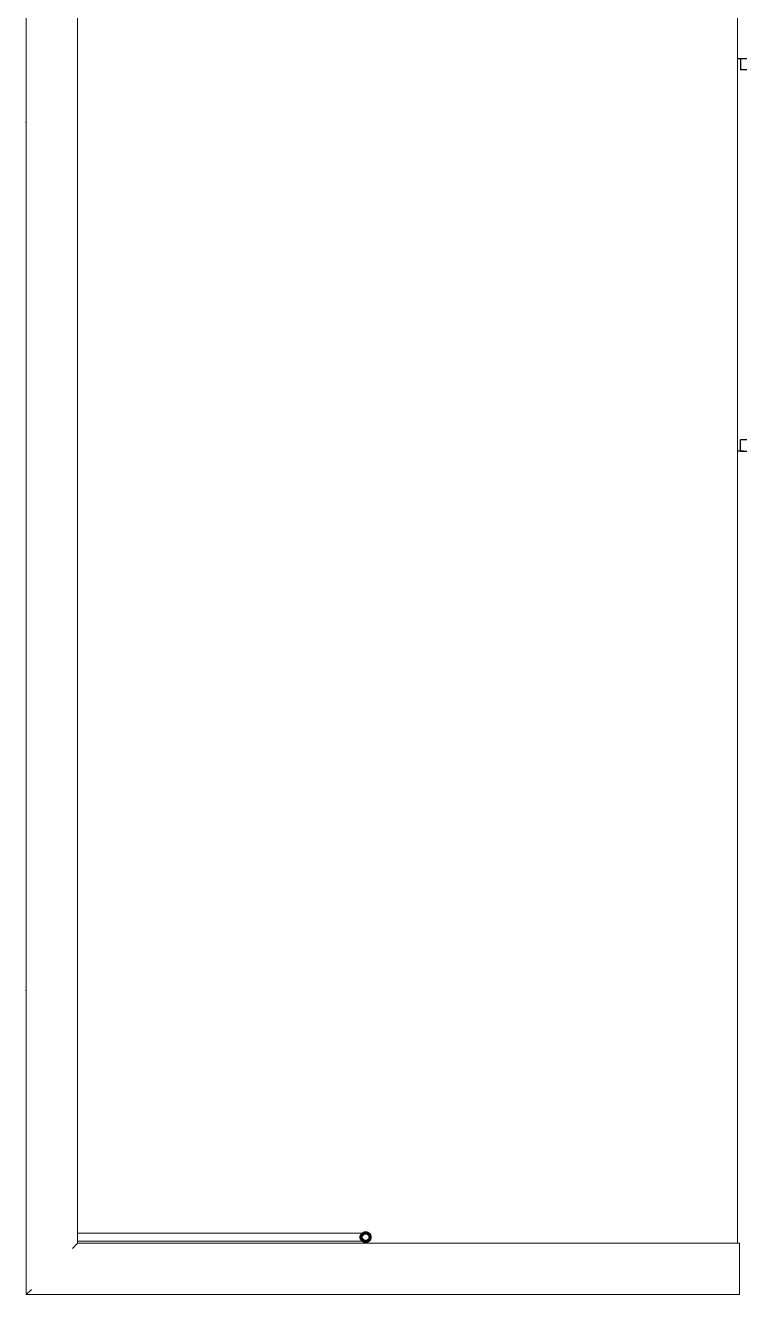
# Model space of a CAD drawing. Header units: inches. Extents: x -3927 to -2736, y 120 to 11438.
# Drawn here: x -3926.8 to -3861.1, y 11203.1 to 11319.9 of the extents above; entities that cross this region are included whole.
import ezdxf

# ---------------------------------------------------------------- set-up
doc = ezdxf.new("R2010")
doc.units = ezdxf.units.IN
doc.header["$MEASUREMENT"] = 0
for name, color, linetype, lineweight in [('0-1', 7, 'Continuous', 5), ('0-2', 250, 'Continuous', 18), ('A-DOOR-1', 50, 'Continuous', 30), ('A-DOOR-2', 7, 'Continuous', 9), ('A-DOOR-FRAM-1', 7, 'Continuous', 9), ('A-DOOR-FRAM-2', 50, 'Continuous', 30), ('A-DOOR-GLAZ-1', 7, 'Continuous', 9), ('A-FLOR-1', 250, 'Continuous', 18), ('A-FLOR-HRAL-1', 7, 'Continuous', 9), ('A-WALL-1', 10, 'Continuous', 70), ('A-WALL-2', 250, 'Continuous', 18), ('C-TOPO', 7, 'Continuous', 9)]:
    doc.layers.add(name, color=color, linetype=linetype, lineweight=lineweight)

# ---------------------------------------------------------------- blocks, each defined once
blk = doc.blocks.new('Door-Inswing-Andersen-400_Series-Single - 3_ 0-1_8_ x custom height - 2ND FLOOR-2895725-2ND _ 3RD FLOOR - 1BD D - ADA TYPE B')
at = {"layer": 'A-DOOR-1'}
for p, q in [((-16.87, -0.41), (-16.87, 0.66)), ((-16.87, 0.66), (-12.44, 0.66)), ((-13.19, 0.66), (-13.19, -0.66)), ((-13.19, 0.66), (-13.19, 0.59)), ((-13.19, 0.59), (-12.67, 0.59)), ((-12.44, 0.09), (-13.19, 0.09)), ((-12.67, 0.59), (-12.47, 0.34)), ((-12.47, 0.34), (-12.44, 0.16)), ((12.44, 0.66), (-12.44, 0.66)), ((-12.44, 0.16), (-12.44, 0.09)), ((16.87, 0.66), (12.44, 0.66)), ((12.47, 0.34), (12.44, 0.16)), ((12.44, 0.16), (12.44, 0.09)), ((12.44, 0.09), (13.19, 0.09)), ((12.67, 0.59), (12.47, 0.34)), ((13.19, 0.59), (12.67, 0.59)), ((13.19, 0.66), (13.19, -0.66)), ((13.19, 0.66), (13.19, 0.59)), ((16.87, -0.41), (16.87, 0.66)), ((-16.26, -0.42), (-16.87, -0.41)), ((-16.26, -1.06), (-16.26, -0.42)), ((-16.26, -1.06), (-12.44, -1.06)), ((-13.19, -0.66), (-12.44, -0.66)), ((-12.44, -0.75), (-12.47, -1.06)), ((-12.44, -0.66), (-12.44, -0.75)), ((12.44, -1.06), (-12.44, -1.06)), ((12.44, -0.66), (12.44, -0.75)), ((13.19, -0.66), (12.44, -0.66)), ((12.44, -0.75), (12.47, -1.06)), ((16.26, -1.06), (12.44, -1.06)), ((16.26, -0.42), (16.87, -0.41)), ((16.26, -1.06), (16.26, -0.42))]:
    blk.add_line(p, q, dxfattribs=at)
at = {"layer": 'A-DOOR-2'}
blk.add_line((16.87, 0.66), (16.87, 34.41), dxfattribs=at)
blk.add_arc((16.87, 0.66), 33.75, 90, 180, dxfattribs=at)
at = {"layer": 'A-DOOR-FRAM-1'}
for p, q in [((-17.94, 4.44), (-17.31, 4.44)), ((-17.94, 1.12), (-17.94, 4.44)), ((-17.31, 4.44), (-17.31, 1.12)), ((17.31, 4.44), (17.94, 4.44)), ((17.31, 1.12), (17.31, 4.44)), ((17.94, 4.44), (17.94, 1.12)), ((-17.31, 1.12), (-17.94, 1.12)), ((17.94, 1.12), (17.31, 1.12))]:
    blk.add_line(p, q, dxfattribs=at)
at = {"layer": 'A-DOOR-FRAM-2'}
for p, q in [((-18.06, -4.75), (-18.06, 1.12)), ((-18.06, 1.12), (-17.03, 1.12)), ((-17.69, 1.12), (-18.06, 1.12)), ((-18.06, 1.12), (-17.94, 1.12)), ((-17.31, 1.12), (17.31, 1.12)), ((-17.03, 1.12), (-17.03, -0.66)), ((17.03, 1.12), (17.03, -0.66)), ((18.06, 1.12), (17.03, 1.12)), ((17.94, 1.12), (18.06, 1.12)), ((18.06, -4.75), (18.06, 1.12)), ((-17.03, -0.66), (-16.45, -0.66)), ((-16.45, -0.66), (-16.45, -1.09)), ((-16.45, -1.09), (-16, -1.09)), ((-16, -1.09), (-16, -2.23)), ((16.45, -1.09), (16, -1.09)), ((16, -1.09), (16, -2.23)), ((16.45, -0.66), (16.45, -1.09)), ((17.03, -0.66), (16.45, -0.66)), ((-16, -2.23), (-16.69, -2.39)), ((16, -2.23), (16.69, -2.39)), ((-19.69, -3.44), (-18.06, -3.44)), ((-16.69, -3.39), (-17.03, -3.63)), ((-16.69, -2.39), (-16.69, -3.39)), ((16.69, -2.39), (16.69, -3.39)), ((16.69, -3.39), (17.03, -3.63)), ((19.69, -3.44), (18.06, -3.44)), ((-18.06, -5.01), (-18.06, -4.44)), ((-17.03, -3.63), (-17.03, -4.75)), ((17.03, -3.63), (17.03, -4.75)), ((18.06, -4.44), (18.06, -5.01)), ((-18.06, -4.75), (-17.03, -4.75)), ((18.06, -4.75), (17.03, -4.75))]:
    blk.add_line(p, q, dxfattribs=at)
at = {"layer": 'A-DOOR-GLAZ-1'}
for p, q in [((12.44, 0.09), (-12.44, 0.09)), ((-13.19, -0.06), (-12.44, -0.06)), ((-12.44, -0.5), (-13.19, -0.5)), ((-12.98, -0.5), (-12.98, -0.06)), ((12.44, -0.06), (-12.44, -0.06)), ((12.44, -0.5), (-12.44, -0.5)), ((12.44, -0.66), (-12.44, -0.66)), ((13.19, -0.06), (12.44, -0.06)), ((12.44, -0.5), (13.19, -0.5)), ((12.98, -0.5), (12.98, -0.06))]:
    blk.add_line(p, q, dxfattribs=at)
blk = doc.blocks.new('Railing - Railing-2550578-2ND _ 3RD FLOOR - 1BD D - ADA TYPE B')
at = {"layer": 'A-FLOR-HRAL-1'}
for p, q in [((-3926.72, 11433.75), (-3926.72, 11203.13)), ((-3922, 11207.85), (-3922, 11429.03)), ((-3861.11, 11207.85), (-3922, 11207.85)), ((-3861.11, 11207.85), (-3861.11, 11207.38)), ((-3861.11, 11207.38), (-3861.11, 11203.6)), ((-3861.11, 11203.6), (-3861.11, 11203.13)), ((-3926.72, 11203.13), (-3861.11, 11203.13))]:
    blk.add_line(p, q, dxfattribs=at)
for points, knots in [([(-3922, 11207.85), (-3922, 11207.85), (-3922.01, 11207.84), (-3922.03, 11207.82), (-3922.06, 11207.79), (-3922.09, 11207.76), (-3922.12, 11207.73), (-3922.14, 11207.71), (-3922.18, 11207.67), (-3922.23, 11207.62), (-3922.26, 11207.59), (-3922.3, 11207.55), (-3922.37, 11207.48), (-3922.43, 11207.42), (-3922.47, 11207.38)], [0, 0, 0, 0, 0.166667, 0.25, 0.333333, 0.416667, 0.458333, 0.5, 0.583333, 0.666667, 0.708333, 0.75, 0.833333, 1, 1, 1, 1]), ([(-3926.25, 11203.6), (-3926.29, 11203.56), (-3926.35, 11203.5), (-3926.43, 11203.42), (-3926.48, 11203.37), (-3926.51, 11203.34), (-3926.55, 11203.3), (-3926.58, 11203.27), (-3926.61, 11203.24), (-3926.63, 11203.22), (-3926.66, 11203.19), (-3926.69, 11203.16), (-3926.72, 11203.14), (-3926.72, 11203.13), (-3926.72, 11203.13)], [0, 0, 0, 0, 0.166667, 0.25, 0.333333, 0.375, 0.416667, 0.5, 0.541667, 0.583333, 0.666667, 0.75, 0.833333, 1, 1, 1, 1])]:
    blk.add_open_spline(points, degree=3, knots=knots, dxfattribs=at)
blk = doc.blocks.new('Walls 1 - Walls 1-2559882-2ND _ 3RD FLOOR - 1BD D - ADA TYPE B')
at = {"layer": 'A-WALL-1', "flags": 128}
for points in [[(-3895.51, 11208.78), (-3895.62, 11208.77), (-3895.71, 11208.74), (-3895.8, 11208.69), (-3895.87, 11208.62), (-3895.92, 11208.54), (-3895.94, 11208.46), (-3895.94, 11208.36), (-3895.92, 11208.28), (-3895.87, 11208.2), (-3895.8, 11208.13), (-3895.71, 11208.08), (-3895.62, 11208.05), (-3895.51, 11208.03)], [(-3895.51, 11208.03), (-3895.41, 11208.05), (-3895.31, 11208.08), (-3895.23, 11208.13), (-3895.16, 11208.2), (-3895.11, 11208.28), (-3895.08, 11208.36), (-3895.08, 11208.46), (-3895.11, 11208.54), (-3895.16, 11208.62), (-3895.23, 11208.69), (-3895.31, 11208.74), (-3895.41, 11208.77), (-3895.51, 11208.78)]]:
    blk.add_lwpolyline(points, dxfattribs=at)
at = {"layer": 'A-WALL-2'}
for p, q in [((-3895.51, 11208.78), (-3922, 11208.78)), ((-3922, 11208.03), (-3895.51, 11208.03))]:
    blk.add_line(p, q, dxfattribs=at)
blk = doc.blocks.new('CTR - 1st Phase - Shell_rvt-1-2ND _ 3RD FLOOR - 1BD D - ADA TYPE B')
at = {"layer": 'A-FLOR-1'}
blk.add_line((-3861.3, 11207.85), (-3861.3, 11429.03), dxfattribs=at)
at = {"layer": '0-2'}
for name in ['Railing - Railing-2550578-2ND _ 3RD FLOOR - 1BD D - ADA TYPE B', 'Walls 1 - Walls 1-2559882-2ND _ 3RD FLOOR - 1BD D - ADA TYPE B']:
    blk.add_blockref(name, (0, 0), dxfattribs=at)
at = {"layer": '0-2', "rotation": 269.9999999999999}
blk.add_blockref('Door-Inswing-Andersen-400_Series-Single - 3_ 0-1_8_ x custom height - 2ND FLOOR-2895725-2ND _ 3RD FLOOR - 1BD D - ADA TYPE B', (-3856.29, 11298.8), dxfattribs=at)
blk = doc.blocks.new('CTR  - Topography_rvt-1-2ND _ 3RD FLOOR - 1BD D - ADA TYPE B')
at = {"layer": 'C-TOPO'}
for p, q in [((-3926.8, 11310.99), (-3926.72, 11310.99)), ((-3926.72, 11310.99), (-3926.8, 11310.99)), ((-3926.72, 11231.11), (-3926.8, 11231.11)), ((-3926.8, 11231.11), (-3926.72, 11231.11))]:
    blk.add_line(p, q, dxfattribs=at)

msp = doc.modelspace()

# ---------------------------------------------------------------- block references
at = {"layer": '0-1'}
for name in ['CTR  - Topography_rvt-1-2ND _ 3RD FLOOR - 1BD D - ADA TYPE B', 'CTR - 1st Phase - Shell_rvt-1-2ND _ 3RD FLOOR - 1BD D - ADA TYPE B']:
    msp.add_blockref(name, (0, 0), dxfattribs=at)

doc.saveas('drawing.dxf')
